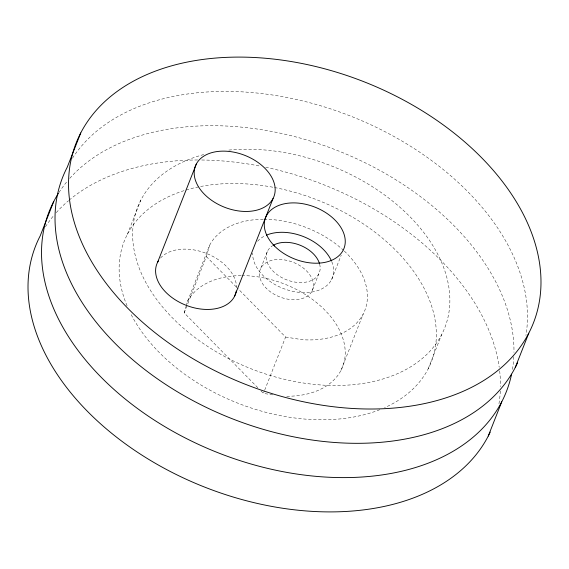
<?xml version="1.0" encoding="UTF-8"?>
<svg xmlns="http://www.w3.org/2000/svg" width="569" height="569" viewBox="0 0 569 569"><rect width="100%" height="100%" fill="white"/><g stroke="black" fill="none" stroke-linecap="round" stroke-linejoin="round"><path stroke-width="0.43" stroke-dasharray="2.85 2.13" d="M257.835 387.738L184.185 312.886L186.042 306.449M186.269 305.638L187.429 301.613L209.627 245.275A84.24 55.705 21.5 0 1 263.148 219.271M184.185 312.886L206.376 256.548L209.627 245.275M127.335 234.421L140.842 200.132M260.83 268.155L267.579 251.014M272.743 394.865L263.411 393.399L264.372 390.946M264.699 390.128L285.602 337.054L237.323 287.999M312.032 291.043A28.08 18.571 21.5 0 0 281.05 259.556A28.08 18.571 21.5 0 0 266.207 288.199A28.08 18.571 21.5 0 0 312.032 291.043L318.789 273.895M331.585 279.614L341.236 255.118M341.044 370.27L363.235 313.924M428.158 368.868L441.665 334.579M285.602 337.054L302.573 339.729A84.24 55.705 21.5 0 0 363.904 312.573A84.24 55.705 21.5 0 0 344.089 250.879M206.376 256.548L236.704 287.366M260.936 390.882L263.411 393.399M72.476 158.203A245.694 162.478 21.5 0 1 349.935 115.834A245.694 162.478 21.5 0 1 525.912 335.511M274.5 187.528A164.967 109.092 21.5 0 1 425.064 290.183A164.967 109.092 21.5 0 1 384.544 407.703M379.8 409.687A164.967 109.092 21.5 0 1 130.45 313.17M127.072 305.823A164.967 109.092 21.5 0 1 185.295 190.259M186.12 190.01A164.967 109.092 21.5 0 1 273.632 187.365M228.816 150.088A164.967 109.092 21.5 0 1 449.588 306.94A164.967 109.092 21.5 0 1 212.009 349.195A164.967 109.092 21.5 0 1 203.837 154.533M241.846 275.609A84.24 55.705 21.5 0 1 342.069 336.08A84.24 55.705 21.5 0 1 286.627 396.273M187.429 301.613A84.24 55.705 21.5 0 1 240.957 275.616M264.037 219.271A84.24 55.705 21.5 0 1 343.47 250.303M58.963 192.5A245.694 162.478 21.5 0 1 67.412 181.063M69.767 178.339A245.694 162.478 21.5 0 1 336.663 150.223A245.694 162.478 21.5 0 1 513.963 352.375M513.821 356.671A245.694 162.478 21.5 0 1 512.406 369.8M45.456 226.796A245.694 162.478 21.5 0 1 53.906 215.359M56.26 212.635A245.694 162.478 21.5 0 1 68.515 200.693M69.148 200.153A245.694 162.478 21.5 0 1 198.097 159.981M201.718 160.003A245.694 162.478 21.5 0 1 260.438 166.184M265.673 167.25A245.694 162.478 21.5 0 1 499.205 367.275M499.653 370.846A245.694 162.478 21.5 0 1 500.45 386.671M500.315 390.967A245.694 162.478 21.5 0 1 498.892 404.097M160.494 258.07A42.12 27.853 21.5 0 1 206.113 253.305A42.12 27.853 21.5 0 1 236.576 287.786M319.643 264.094A28.08 18.571 21.5 0 1 286.556 279.799A28.08 18.571 21.5 0 1 272.48 245.758M331.805 261.761A42.12 27.853 21.5 0 1 298.697 292.295A42.12 27.853 21.5 0 1 252.707 253.12M257.601 241.242A42.12 27.853 21.5 0 1 265.574 235.53"/><path stroke-width="0.85" d="M53.728 201.526L40.221 235.822A245.694 162.478 21.5 0 0 192.315 481.986A245.694 162.478 21.5 0 0 490.201 432.113M80.748 132.94L67.234 167.229A245.694 162.478 21.5 0 0 219.94 413.663A245.694 162.478 21.5 0 0 517.591 362.723M157.677 262.124L196.277 164.135M234.485 296.449L273.084 198.46A42.12 27.853 21.5 0 0 226.604 151.233A42.12 27.853 21.5 0 0 204.349 194.2A42.12 27.853 21.5 0 0 273.084 198.46M488.252 436.06L501.766 401.771M515.272 367.474L528.779 333.178A245.694 162.478 21.5 0 0 257.672 57.682A245.694 162.478 21.5 0 0 127.84 308.313A245.694 162.478 21.5 0 0 528.779 333.178M511.574 374.21A245.694 162.478 21.5 0 1 216.554 452.17A245.694 162.478 21.5 0 1 58.493 193.24M236.291 291.072A42.12 27.853 21.5 0 1 186.063 305.276A42.12 27.853 21.5 0 1 158.488 260.716M273.148 245.353A28.08 18.571 21.5 0 1 299.82 245.111A28.08 18.571 21.5 0 1 319.422 263.347M266.349 235.189A42.12 27.853 21.5 0 1 331.471 260.972M274.436 245.957A42.12 27.853 21.5 0 0 343.164 250.225A42.12 27.853 21.5 0 0 296.691 202.991A42.12 27.853 21.5 0 0 274.436 245.957"/></g></svg>
